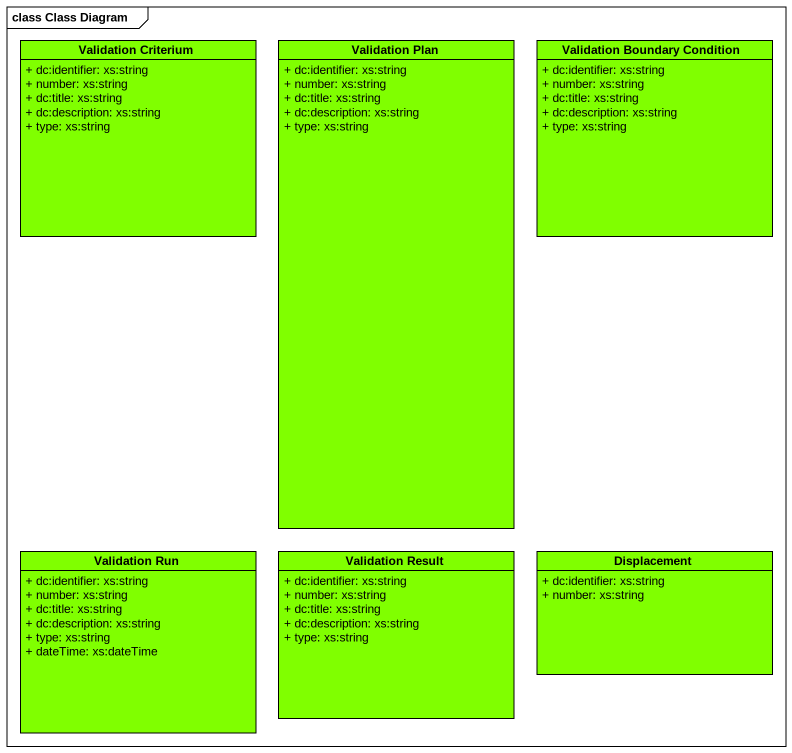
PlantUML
@startuml
mainframe class Class Diagram
hide circle
hide empty members
skinparam classAttributeIconSize 0
class "Validation Criterium" as Validation_Criterium #80FF00 {
  + dc:identifier: xs:string
  + number: xs:string
  + dc:title: xs:string
  + dc:description: xs:string
  + type: xs:string
}
class "Validation Plan" as Validation_Plan #80FF00 {
  + dc:identifier: xs:string
  + number: xs:string
  + dc:title: xs:string
  + dc:description: xs:string
  + type: xs:string
}
class "Validation Boundary Condition" as Validation_Boundary #80FF00 {
  + dc:identifier: xs:string
  + number: xs:string
  + dc:title: xs:string
  + dc:description: xs:string
  + type: xs:string
}
class "Validation Run" as Validation_Run #80FF00 {
  + dc:identifier: xs:string
  + number: xs:string
  + dc:title: xs:string
  + dc:description: xs:string
  + type: xs:string
  + dateTime: xs:dateTime
}
class "Validation Result" as Validation_Result #80FF00 {
  + dc:identifier: xs:string
  + number: xs:string
  + dc:title: xs:string
  + dc:description: xs:string
  + type: xs:string
}
class Displacement #80FF00 {
  + dc:identifier: xs:string
  + number: xs:string
}
@enduml
